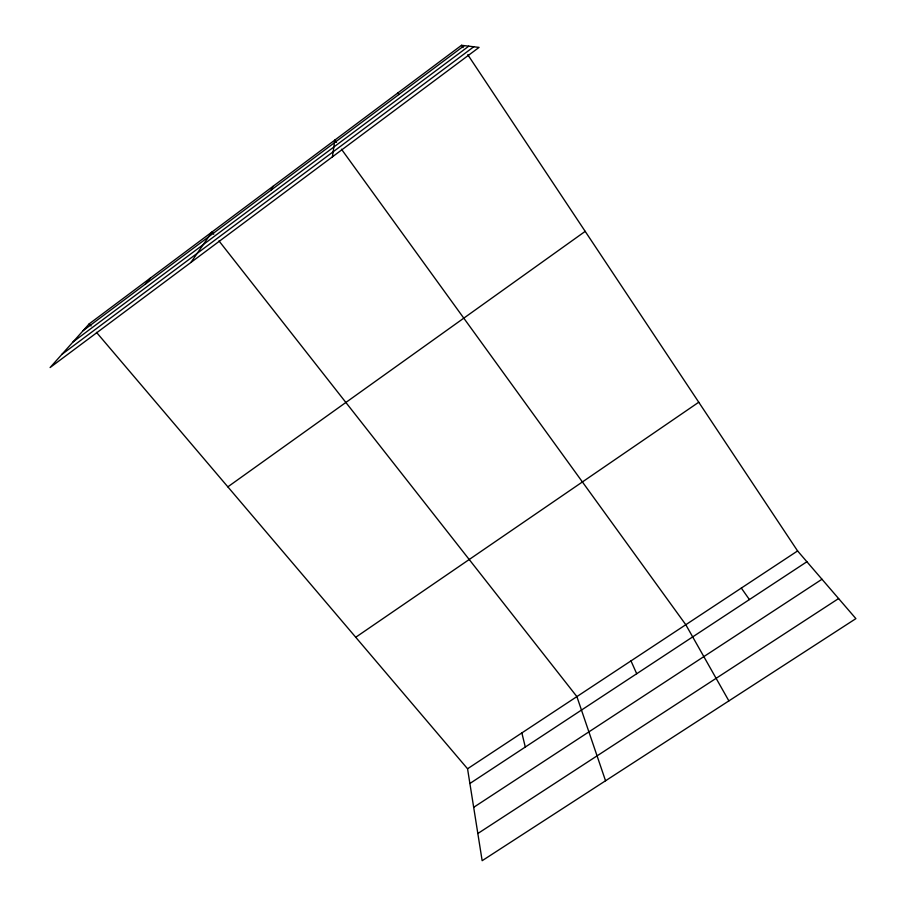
<?xml version="1.0" encoding="UTF-8"?>
<svg xmlns="http://www.w3.org/2000/svg" width="906" height="906" viewBox="0 0 906 906"><rect width="100%" height="100%" fill="white"/><g stroke="black" fill="none" stroke-linecap="round" stroke-linejoin="round"><path stroke-width="1.36" d="M332.411 156.863L334.835 140.079L336.5 142.367M271.075 190.113L272.944 186.387M190.872 262.491L211.981 231.993L213.737 234.224M145.379 284.122L150.136 278.267M89.23 323.838L50.102 367.542L479.059 47.406L461.528 45.3L89.23 323.838L91.042 325.967M83.069 330.713L464.268 45.628M73.024 341.936L468.764 46.172M61.846 354.427L473.77 46.772M227.836 486.85L585.197 231.37M355.741 637.258L698.753 402.23M467.553 768.764L797.586 550.939L855.898 618.628L482.151 860.7L467.553 768.764L96.466 332.343M469.886 783.497L806.895 561.743M473.679 807.325L821.98 579.251M477.836 833.52L838.605 598.549M218.98 240.905L576.884 696.601L605.548 780.779M397.7 93.058L398.855 94.552M341.46 149.218L685.797 624.721L728.877 700.893M741.323 588.073L749.409 599.568M461.528 45.3L463.091 47.644M467.756 54.677L797.586 550.939M630.984 660.893L636.703 673.724M521.856 732.92L525.299 747.031"/></g></svg>
